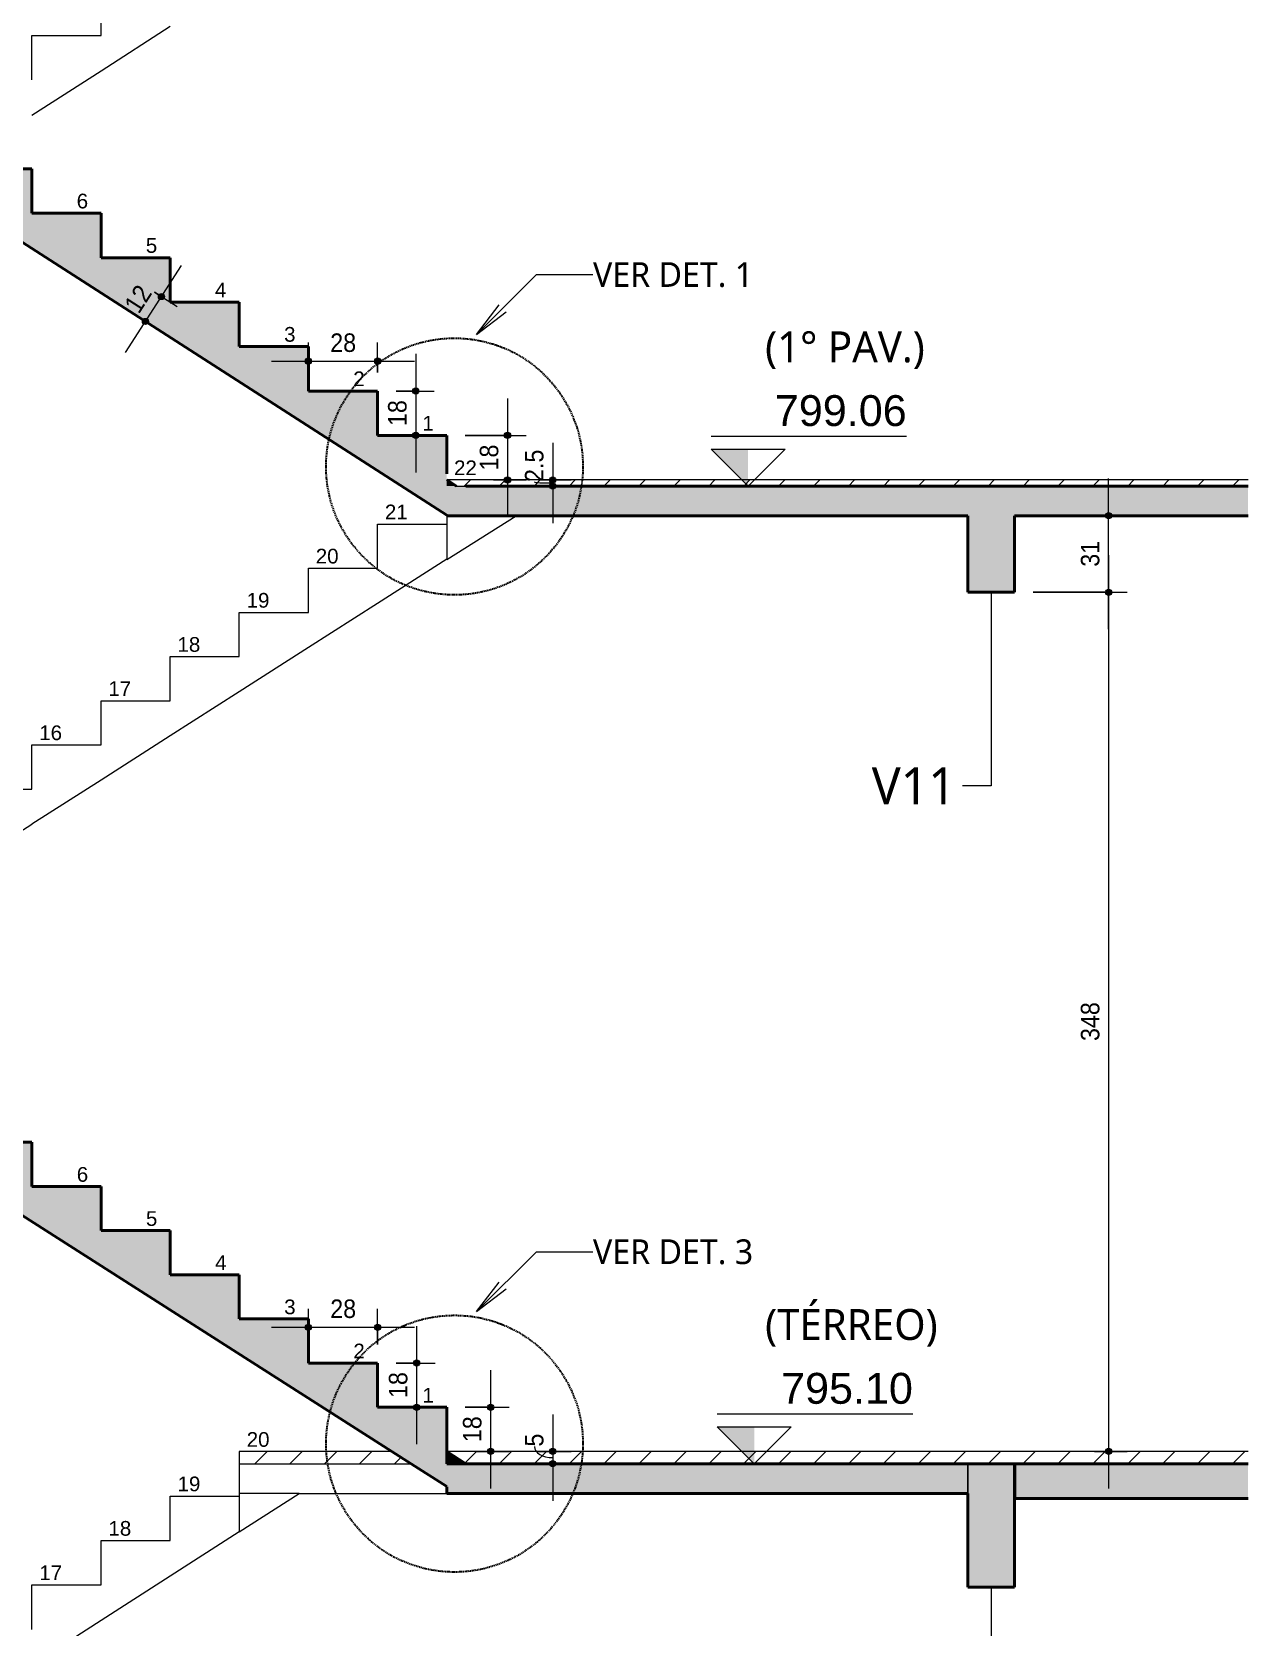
# Model space of a CAD drawing. Extents: x -875 to 3162, y 79010 to 88037.
# Drawn here: x 286 to 778, y 79444 to 80090 of the extents above; entities that cross this region are included whole.
import ezdxf

# ---------------------------------------------------------------- set-up
doc = ezdxf.new("R2010")
doc.units = 0
doc.linetypes.add('Hidden', pattern=[0.714375, 0.47625, -0.238125])
for name, color, linetype, lineweight in [('A-ANNO-DIMS', 7, 'Continuous', 9), ('A-ANNO-DIMS-50', 7, 'Continuous', 9), ('A-DETL-GENF', 7, 'Continuous', 18), ('A-DETL-MEDM', 7, 'Continuous', 50), ('A-DETL-THIN', 7, 'Continuous', 25), ('A-FLOR', 7, 'Continuous', 25), ('G-ANNO-DIMS', 7, 'Continuous', 9), ('G-ANNO-TEXT', 7, 'Continuous', 9), ('S-BEAM', 7, 'Continuous', 25), ('S-BEAM-IDEN', 7, 'Continuous', 9), ('S-STRS', 7, 'Continuous', 25), ('S-STRS-ANNO', 7, 'Continuous', 18)]:
    doc.layers.add(name, color=color, linetype=linetype, lineweight=lineweight)
doc.layers.add('A-DETL', color=7, linetype='Continuous', lineweight=18, true_color=0x00a600)
doc.styles.add('Arial', font='arial.ttf', dxfattribs={"height": 5.953125})
doc.styles.add('Arial_1', font='arial.ttf', dxfattribs={"width": 0.9, "height": 7.5})
doc.styles.add('Arial_2', font='arial.ttf', dxfattribs={"height": 12.5})
doc.styles.add('Gadugi', font='gadugi.ttf', dxfattribs={"height": 12.5})
doc.styles.add('Gadugi_1', font='gadugi.ttf', dxfattribs={"height": 15})
doc.styles.add('Gadugi_2', font='gadugi.ttf', dxfattribs={"height": 10})
doc.dimstyles.new('PED_1_5mm_ESQ', dxfattribs={"dimscale": 30.48, "dimtxt": 7.651945, "dimasz": 0.328084, "dimexe": 0.246063, "dimexo": 0.246063, "dimgap": 0.049213, "dimtad": 1, "dimdec": 1, "dimrnd": 0.5, "dimdsep": 46, "dimtxsty": 'Arial_1', "dimblk1": 'DOTSMALL', "dimblk2": 'DOTSMALL', "dimsah": 1, "dimcen": 0.09, "dimdle": 0.492126, "dimazin": 0, "dimtfac": 1, "dimtdec": 4, "dimtix": 1, "dimtmove": 0, "dimatfit": 3, "dimfxl": 1, "dimtvp": 1, "dimtolj": 1, "dimtzin": 0, "dimarcsym": 2})
doc.dimstyles.new('PED_1_5mm_ESQ_1', dxfattribs={"dimscale": 30.48, "dimtxt": 7.651945, "dimasz": 0.328084, "dimexe": 0.246063, "dimexo": 0.246063, "dimgap": 0.049213, "dimtad": 1, "dimdec": 1, "dimrnd": 0.5, "dimdsep": 46, "dimtxsty": 'Arial_1', "dimblk1": 'DOTSMALL', "dimblk2": 'DOTSMALL', "dimsah": 1, "dimcen": 0.09, "dimdle": 0.492126, "dimazin": 0, "dimtfac": 1, "dimtdec": 4, "dimtix": 1, "dimtmove": 1, "dimatfit": 3, "dimfxl": 1, "dimtvp": 1, "dimtolj": 1, "dimtzin": 0, "dimarcsym": 2})
pattern_1 = [(45, (401.335, 83523.502), (-7.071068, 7.071068), [])]

# ---------------------------------------------------------------- blocks, each defined once
blk = doc.blocks.new('PED_COMPL_ESC_TRIANGULO_CIMA_R00_2019 - 01-3741802-CT A 003 - CORTE D_1 ESCADA TÉRREO A 5PAV')
at = {"layer": 'S-BEAM', "true_color": 0xa6a6a6}
blk.add_hatch(color=253, dxfattribs=at).paths.add_polyline_path([(-407.99, 79906), (-407.98, 79906), (-411.88, 79908.5), (-411.87, 79906)], flags=0)
at = {"layer": 'S-BEAM', "lineweight": 50}
blk.add_line((-407.98, 79906), (-411.87, 79908.5), dxfattribs=at)
blk = doc.blocks.new('PED_COMPL_ESC_TRIANGULO_CIMA_R00_2019 - 01-3749494-CT A 003 - CORTE D_1 ESCADA TÉRREO A 5PAV')
at = {"layer": 'S-BEAM', "true_color": 0xa6a6a6}
blk.add_hatch(color=253, dxfattribs=at).paths.add_polyline_path([(-404.1, 79510), (-411.88, 79515), (-411.88, 79510)], flags=0)
at = {"layer": 'S-BEAM', "lineweight": 50}
for p, q in [((-404.07, 79510), (-411.88, 79515)), ((-411.88, 79515), (-411.88, 79510)), ((-411.88, 79510), (-404.1, 79510))]:
    blk.add_line(p, q, dxfattribs=at)
blk = doc.blocks.new('PED_COMPL_ESC_TRIANGULO_BAIXO_R00_2019 - 01-V3-CT A 003 - CORTE D_1 ESCADA TÉRREO A 5PAV')
at = {"layer": 'S-BEAM'}
for p, q in [((-411.88, 79894), (-411.88, 79876.2)), ((-411.88, 79876.2), (-383.77, 79894))]:
    blk.add_line(p, q, dxfattribs=at)
blk = doc.blocks.new('PED_COMPL_ESC_TRIANGULO_BAIXO_R00_2019 - 01-3750049-CT A 003 - CORTE D_1 ESCADA TÉRREO A 5PAV')
at = {"layer": 'S-BEAM'}
for p, q in [((-495.88, 79498), (-495.88, 79482.5)), ((-495.88, 79482.5), (-471.67, 79498)), ((-471.67, 79498), (-495.88, 79498))]:
    blk.add_line(p, q, dxfattribs=at)
blk = doc.blocks.new('Elevações de ponto - SIMBOLO DE NÍVEL-CORTE-2219088-CT A 003 - CORTE D_1 ESCADA TÉRREO A 5PAV')
at = {"layer": 'G-ANNO-DIMS'}
blk.add_hatch(color=256, dxfattribs=at).paths.add_polyline_path([(-288.29, 79165), (-288.29, 79150), (-303.29, 79165)], flags=0)
for p, q in [((-224.1, 79170.1), (-303.29, 79170.1)), ((-288.29, 79150), (-303.29, 79165)), ((-303.29, 79165), (-273.29, 79165)), ((-273.29, 79165), (-288.29, 79150))]:
    blk.add_line(p, q, dxfattribs=at)
blk = doc.blocks.new('DIMBLOCK74-CT A 003 - CORTE D_1 ESCADA TÉRREO A 5PAV')
at = {"layer": 'A-ANNO-DIMS-50', "transparency": 16777216}
h = blk.add_hatch(color=256, dxfattribs=at)
edge = h.paths.add_edge_path(flags=0)
edge.add_arc((471.46, 79532.89), 1.25, 0, 360)
h = blk.add_hatch(color=256, dxfattribs=at)
edge = h.paths.add_edge_path(flags=0)
edge.add_arc((471.46, 79515), 1.25, 0, 360)
for p, q in [((471.46, 79547.89), (471.46, 79500)), ((461.16, 79532.89), (478.96, 79532.89)), ((471.46, 79532.89), (461.16, 79532.89)), ((465.73, 79515), (478.96, 79515)), ((471.46, 79515), (465.73, 79515))]:
    blk.add_line(p, q, dxfattribs=at)
for centre in [(471.46, 79532.89), (471.46, 79515)]:
    blk.add_circle(centre, 1.25, dxfattribs=at)
at = {"layer": 'A-ANNO-DIMS-50', "color": 0, "transparency": 16777216, "insert": (460.22, 79518.77), "char_height": 7.5, "width": 12.4315, "attachment_point": 1, "rotation": 90, "line_spacing_factor": 0.941778, "style": 'Arial_1'}
blk.add_mtext('18', dxfattribs=at)
blk = doc.blocks.new('_DotSmall')
at = {"color": 0, "linetype": 'ByBlock', "const_width": 0.5}
blk.add_lwpolyline([(-0.0625, 0, 1), (0.0625, 0, 1)], format="xyb", close=True, dxfattribs=at)
blk = doc.blocks.new('DIMBLOCK75-CT A 003 - CORTE D_1 ESCADA TÉRREO A 5PAV')
at = {"layer": 'A-ANNO-DIMS-50', "transparency": 16777216}
h = blk.add_hatch(color=256, dxfattribs=at)
edge = h.paths.add_edge_path(flags=0)
edge.add_arc((496.58, 79515), 1.25, 0, 360)
h = blk.add_hatch(color=256, dxfattribs=at)
edge = h.paths.add_edge_path(flags=0)
edge.add_arc((496.58, 79510), 1.25, 0, 360)
for p, q in [((496.58, 79530), (496.58, 79495)), ((490.84, 79515), (504.08, 79515)), ((496.58, 79515), (490.84, 79515)), ((490.84, 79510), (504.08, 79510)), ((496.58, 79510), (490.84, 79510))]:
    blk.add_line(p, q, dxfattribs=at)
for centre in [(496.58, 79515), (496.58, 79510)]:
    blk.add_circle(centre, 1.25, dxfattribs=at)
blk.add_ellipse((496.58, 79516.97), major_axis=(7.39, 0), ratio=0.605191, start_param=3.141593, end_param=4.712389, dxfattribs=at)
at = {"layer": 'A-ANNO-DIMS-50', "color": 0, "transparency": 16777216, "insert": (485.34, 79516.97), "char_height": 7.5, "width": 6.2157, "attachment_point": 1, "rotation": 90, "line_spacing_factor": 0.941778, "style": 'Arial_1'}
blk.add_mtext('5', dxfattribs=at)
blk = doc.blocks.new('DIMBLOCK76-CT A 003 - CORTE D_1 ESCADA TÉRREO A 5PAV')
at = {"layer": 'A-ANNO-DIMS-50', "transparency": 16777216}
h = blk.add_hatch(color=256, dxfattribs=at)
edge = h.paths.add_edge_path(flags=0)
edge.add_arc((441.46, 79550.78), 1.25, 0, 360)
h = blk.add_hatch(color=256, dxfattribs=at)
edge = h.paths.add_edge_path(flags=0)
edge.add_arc((441.46, 79532.89), 1.25, 0, 360)
for p, q in [((441.46, 79565.78), (441.46, 79517.89)), ((433.16, 79550.78), (448.96, 79550.78)), ((441.46, 79550.78), (433.16, 79550.78)), ((435.73, 79532.89), (448.96, 79532.89)), ((441.46, 79532.89), (435.73, 79532.89))]:
    blk.add_line(p, q, dxfattribs=at)
for centre in [(441.46, 79550.78), (441.46, 79532.89)]:
    blk.add_circle(centre, 1.25, dxfattribs=at)
at = {"layer": 'A-ANNO-DIMS-50', "color": 0, "transparency": 16777216, "insert": (430.22, 79536.65), "char_height": 7.5, "width": 12.4315, "attachment_point": 1, "rotation": 90, "line_spacing_factor": 0.941778, "style": 'Arial_1'}
blk.add_mtext('18', dxfattribs=at)
blk = doc.blocks.new('DIMBLOCK77-CT A 003 - CORTE D_1 ESCADA TÉRREO A 5PAV')
at = {"layer": 'A-ANNO-DIMS-50', "transparency": 16777216}
h = blk.add_hatch(color=256, dxfattribs=at)
edge = h.paths.add_edge_path(flags=0)
edge.add_arc((397.66, 79565.32), 1.25, 0, 360)
h = blk.add_hatch(color=256, dxfattribs=at)
edge = h.paths.add_edge_path(flags=0)
edge.add_arc((425.66, 79565.32), 1.25, 0, 360)
for p, q in [((397.66, 79559.59), (397.66, 79572.82)), ((425.66, 79558.28), (425.66, 79572.82)), ((382.66, 79565.32), (440.66, 79565.32)), ((397.66, 79565.32), (397.66, 79559.59)), ((425.66, 79565.32), (425.66, 79558.28))]:
    blk.add_line(p, q, dxfattribs=at)
for centre in [(397.66, 79565.32), (425.66, 79565.32)]:
    blk.add_circle(centre, 1.25, dxfattribs=at)
at = {"layer": 'A-ANNO-DIMS-50', "color": 0, "transparency": 16777216, "insert": (406.48, 79576.56), "char_height": 7.5, "width": 12.4315, "attachment_point": 1, "line_spacing_factor": 0.941778, "style": 'Arial_1'}
blk.add_mtext('28', dxfattribs=at)
blk = doc.blocks.new('DIMBLOCK78-CT A 003 - CORTE D_1 ESCADA TÉRREO A 5PAV')
at = {"layer": 'A-ANNO-DIMS-50', "transparency": 16777216}
h = blk.add_hatch(color=256, dxfattribs=at)
edge = h.paths.add_edge_path(flags=0)
edge.add_arc((496.58, 79908.5), 1.25, 0, 360)
h = blk.add_hatch(color=256, dxfattribs=at)
edge = h.paths.add_edge_path(flags=0)
edge.add_arc((496.58, 79906), 1.25, 0, 360)
for p, q in [((496.58, 79923.5), (496.58, 79891)), ((490.84, 79908.5), (504.08, 79908.5)), ((496.58, 79908.5), (490.84, 79908.5)), ((490.84, 79906), (504.08, 79906)), ((496.58, 79906), (490.84, 79906))]:
    blk.add_line(p, q, dxfattribs=at)
for centre in [(496.58, 79908.5), (496.58, 79906)]:
    blk.add_circle(centre, 1.25, dxfattribs=at)
blk.add_ellipse((496.58, 79907.66), major_axis=(7.39, 0), ratio=0.05545, start_param=3.141593, end_param=4.712389, dxfattribs=at)
at = {"layer": 'A-ANNO-DIMS-50', "color": 0, "transparency": 16777216, "insert": (485.34, 79907.66), "char_height": 7.5, "width": 15.5393, "attachment_point": 1, "rotation": 90, "line_spacing_factor": 0.941778, "style": 'Arial_1'}
blk.add_mtext('2.5', dxfattribs=at)
blk = doc.blocks.new('DIMBLOCK79-CT A 003 - CORTE D_1 ESCADA TÉRREO A 5PAV')
at = {"layer": 'A-ANNO-DIMS-50', "transparency": 16777216}
h = blk.add_hatch(color=256, dxfattribs=at)
edge = h.paths.add_edge_path(flags=0)
edge.add_arc((478.28, 79926.5), 1.25, 0, 360)
h = blk.add_hatch(color=256, dxfattribs=at)
edge = h.paths.add_edge_path(flags=0)
edge.add_arc((478.28, 79908.5), 1.25, 0, 360)
for p, q in [((478.28, 79941.5), (478.28, 79893.5)), ((461.16, 79926.5), (485.78, 79926.5)), ((478.28, 79926.5), (461.16, 79926.5)), ((472.55, 79908.5), (485.78, 79908.5)), ((478.28, 79908.5), (472.55, 79908.5))]:
    blk.add_line(p, q, dxfattribs=at)
for centre in [(478.28, 79926.5), (478.28, 79908.5)]:
    blk.add_circle(centre, 1.25, dxfattribs=at)
at = {"layer": 'A-ANNO-DIMS-50', "color": 0, "transparency": 16777216, "insert": (467.04, 79912.32), "char_height": 7.5, "width": 12.4315, "attachment_point": 1, "rotation": 90, "line_spacing_factor": 0.941778, "style": 'Arial_1'}
blk.add_mtext('18', dxfattribs=at)
blk = doc.blocks.new('DIMBLOCK80-CT A 003 - CORTE D_1 ESCADA TÉRREO A 5PAV')
at = {"layer": 'A-ANNO-DIMS-50', "transparency": 16777216}
h = blk.add_hatch(color=256, dxfattribs=at)
edge = h.paths.add_edge_path(flags=0)
edge.add_arc((441.14, 79944.5), 1.25, 0, 360)
h = blk.add_hatch(color=256, dxfattribs=at)
edge = h.paths.add_edge_path(flags=0)
edge.add_arc((441.14, 79926.5), 1.25, 0, 360)
for p, q in [((441.14, 79959.5), (441.14, 79911.5)), ((433.16, 79944.5), (448.64, 79944.5)), ((441.14, 79944.5), (433.16, 79944.5)), ((435.4, 79926.5), (448.64, 79926.5)), ((441.14, 79926.5), (435.4, 79926.5))]:
    blk.add_line(p, q, dxfattribs=at)
for centre in [(441.14, 79944.5), (441.14, 79926.5)]:
    blk.add_circle(centre, 1.25, dxfattribs=at)
at = {"layer": 'A-ANNO-DIMS-50', "color": 0, "transparency": 16777216, "insert": (429.9, 79930.32), "char_height": 7.5, "width": 12.4315, "attachment_point": 1, "rotation": 90, "line_spacing_factor": 0.941778, "style": 'Arial_1'}
blk.add_mtext('18', dxfattribs=at)
blk = doc.blocks.new('DIMBLOCK81-CT A 003 - CORTE D_1 ESCADA TÉRREO A 5PAV')
at = {"layer": 'A-ANNO-DIMS-50', "transparency": 16777216}
h = blk.add_hatch(color=256, dxfattribs=at)
edge = h.paths.add_edge_path(flags=0)
edge.add_arc((397.66, 79956.59), 1.25, 0, 360)
h = blk.add_hatch(color=256, dxfattribs=at)
edge = h.paths.add_edge_path(flags=0)
edge.add_arc((425.66, 79956.59), 1.25, 0, 360)
for p, q in [((397.66, 79950.86), (397.66, 79964.09)), ((425.66, 79952), (425.66, 79964.09)), ((382.66, 79956.59), (440.66, 79956.59)), ((397.66, 79956.59), (397.66, 79950.86)), ((425.66, 79956.59), (425.66, 79952))]:
    blk.add_line(p, q, dxfattribs=at)
for centre in [(397.66, 79956.59), (425.66, 79956.59)]:
    blk.add_circle(centre, 1.25, dxfattribs=at)
at = {"layer": 'A-ANNO-DIMS-50', "color": 0, "transparency": 16777216, "insert": (406.48, 79967.83), "char_height": 7.5, "width": 12.4315, "attachment_point": 1, "line_spacing_factor": 0.941778, "style": 'Arial_1'}
blk.add_mtext('28', dxfattribs=at)
blk = doc.blocks.new('DIMBLOCK96-CT A 003 - CORTE D_1 ESCADA TÉRREO A 5PAV')
at = {"layer": 'A-ANNO-DIMS-50', "transparency": 16777216}
h = blk.add_hatch(color=256, dxfattribs=at)
edge = h.paths.add_edge_path(flags=0)
edge.add_arc((721.71, 79863), 1.25, 0, 360)
h = blk.add_hatch(color=256, dxfattribs=at)
edge = h.paths.add_edge_path(flags=0)
edge.add_arc((721.71, 79515), 1.25, 0, 360)
for p, q in [((721.71, 79878), (721.71, 79500)), ((691.16, 79863), (729.21, 79863)), ((721.71, 79863), (691.16, 79863)), ((715.98, 79515), (729.21, 79515)), ((721.71, 79515), (715.98, 79515))]:
    blk.add_line(p, q, dxfattribs=at)
for centre in [(721.71, 79863), (721.71, 79515)]:
    blk.add_circle(centre, 1.25, dxfattribs=at)
at = {"layer": 'A-ANNO-DIMS-50', "color": 0, "transparency": 16777216, "insert": (710.48, 79681.23), "char_height": 7.5, "width": 18.6472, "attachment_point": 1, "rotation": 90, "line_spacing_factor": 0.941778, "style": 'Arial_1'}
blk.add_mtext('348', dxfattribs=at)
blk = doc.blocks.new('DIMBLOCK97-CT A 003 - CORTE D_1 ESCADA TÉRREO A 5PAV')
at = {"layer": 'A-ANNO-DIMS-50', "transparency": 16777216}
h = blk.add_hatch(color=256, dxfattribs=at)
edge = h.paths.add_edge_path(flags=0)
edge.add_arc((721.71, 79894), 1.25, 0, 360)
h = blk.add_hatch(color=256, dxfattribs=at)
edge = h.paths.add_edge_path(flags=0)
edge.add_arc((721.71, 79863), 1.25, 0, 360)
for p, q in [((721.71, 79848), (721.71, 79909)), ((727.45, 79894), (714.21, 79894)), ((721.71, 79894), (727.45, 79894)), ((691.16, 79863), (729.21, 79863)), ((721.71, 79863), (691.16, 79863))]:
    blk.add_line(p, q, dxfattribs=at)
for centre in [(721.71, 79894), (721.71, 79863)]:
    blk.add_circle(centre, 1.25, dxfattribs=at)
at = {"layer": 'A-ANNO-DIMS-50', "color": 0, "transparency": 16777216, "insert": (710.48, 79873.32), "char_height": 7.5, "width": 12.4315, "attachment_point": 1, "rotation": 90, "line_spacing_factor": 0.941778, "style": 'Arial_1'}
blk.add_mtext('31', dxfattribs=at)
blk = doc.blocks.new('DIMBLOCK113-CT A 003 - CORTE D_1 ESCADA TÉRREO A 5PAV')
at = {"layer": 'A-ANNO-DIMS-50', "transparency": 16777216}
h = blk.add_hatch(color=256, dxfattribs=at)
edge = h.paths.add_edge_path(flags=0)
edge.add_arc((338.14, 79982.76), 1.25, 0, 360)
h = blk.add_hatch(color=256, dxfattribs=at)
edge = h.paths.add_edge_path(flags=0)
edge.add_arc((331.65, 79972.67), 1.25, 0, 360)
for p, q in [((323.54, 79960.05), (346.25, 79995.38)), ((335.35, 79984.56), (344.45, 79978.71)), ((338.14, 79982.76), (335.35, 79984.56)), ((336.47, 79969.57), (325.34, 79976.73)), ((331.65, 79972.67), (336.47, 79969.57))]:
    blk.add_line(p, q, dxfattribs=at)
for centre in [(338.14, 79982.76), (331.65, 79972.67)]:
    blk.add_circle(centre, 1.25, dxfattribs=at)
at = {"layer": 'A-ANNO-DIMS-50', "color": 0, "transparency": 16777216, "insert": (322.64, 79979.44), "char_height": 7.5, "width": 12.4315, "attachment_point": 1, "rotation": 57.26477, "line_spacing_factor": 0.941778, "style": 'Arial_1'}
blk.add_mtext('12', dxfattribs=at)

msp = doc.modelspace()

# ---------------------------------------------------------------- hatches: boundary and pattern name
at = {"layer": 'A-DETL-GENF', "true_color": 0x808080}
h = msp.add_hatch(dxfattribs=at)
h.set_pattern_fill('FP_1', color=8, style=0, pattern_type=2)
h.set_pattern_definition(pattern_1)
h.paths.add_polyline_path([(457.56, 79906), (778.22, 79906), (778.22, 79908.5), (453.67, 79908.5), (456.39, 79906.75)], flags=0)
h = msp.add_hatch(dxfattribs=at)
h.set_pattern_fill('FP_1', color=8, style=0, pattern_type=2)
h.set_pattern_definition(pattern_1)
h.paths.add_polyline_path([(457.56, 79906), (457.56, 79906), (457.56, 79906)], flags=0)
h = msp.add_hatch(dxfattribs=at)
h.set_pattern_fill('FP_1', color=8, style=0, pattern_type=2)
h.set_pattern_definition(pattern_1)
h.paths.add_polyline_path([(439.2, 79510), (431.37, 79515), (369.59, 79515), (369.59, 79510), (425.66, 79510)], flags=0)
h = msp.add_hatch(dxfattribs=at)
h.set_pattern_fill('FP_1', color=8, style=0, pattern_type=2)
h.set_pattern_definition(pattern_1)
h.paths.add_polyline_path([(683.69, 79510), (778.22, 79510), (778.22, 79515), (683.69, 79515)], flags=0)
h.paths.add_polyline_path([(683.69, 79510), (683.69, 79510), (683.66, 79515), (453.66, 79515), (461.49, 79510), (683.69, 79510)], flags=0)
h = msp.add_hatch(dxfattribs=at)
h.set_pattern_fill('FP_1', color=8, style=0, pattern_type=2)
h.set_pattern_definition(pattern_1)
h.paths.add_polyline_path([(461.44, 79510), (461.47, 79510), (461.44, 79510)], flags=0)
at = {"layer": 'A-FLOR', "true_color": 0xa6a6a6}
for points in [[(666.61, 79894), (666.61, 79906), (453.66, 79906), (453.66, 79894), (476.22, 79894)], [(778.22, 79894), (778.22, 79906), (683.66, 79906), (683.66, 79894)], [(456.75, 79498), (664.66, 79498), (664.66, 79510), (453.66, 79510), (453.66, 79498), (456.07, 79498)], [(778.22, 79496), (778.22, 79510), (683.69, 79510), (683.69, 79496)]]:
    msp.add_hatch(color=253, dxfattribs=at).paths.add_polyline_path(points, flags=0)
at = {"layer": 'S-BEAM', "true_color": 0xa6a6a6}
for points in [[(683.66, 79863), (683.66, 79906), (666.61, 79906), (666.61, 79894), (664.66, 79894), (664.66, 79863), (666.61, 79863)], [(683.66, 79460), (683.66, 79510), (664.66, 79510), (664.66, 79460)]]:
    msp.add_hatch(color=253, dxfattribs=at).paths.add_polyline_path(points, flags=0)
at = {"layer": 'S-STRS', "true_color": 0xa6a6a6}
for points in [[(453.66, 79894.23), (453.66, 79926.5), (425.66, 79926.5), (425.66, 79944.5), (397.66, 79944.5), (397.66, 79962.5), (369.66, 79962.5), (369.66, 79980.5), (341.66, 79980.5), (341.66, 79998.5), (313.66, 79998.5), (313.66, 80016.5), (285.66, 80016.5), (285.66, 80034.5), (257.66, 80034.5), (257.66, 80020.23), (384.49, 79938.7)], [(453.66, 79500.76), (453.66, 79532.89), (425.66, 79532.89), (425.66, 79550.78), (397.66, 79550.78), (397.66, 79568.66), (369.66, 79568.66), (369.66, 79586.55), (341.66, 79586.55), (341.66, 79604.43), (313.66, 79604.43), (313.66, 79622.32), (285.66, 79622.32), (285.66, 79640.21), (257.66, 79640.21), (257.66, 79658.09), (229.66, 79658.09), (229.66, 79675.98), (201.66, 79675.98), (201.66, 79693.87), (173.66, 79693.87), (173.66, 79679.63), (439.2, 79510)]]:
    msp.add_hatch(color=253, dxfattribs=at).paths.add_polyline_path(points, flags=0)

# ---------------------------------------------------------------- linework, layer by layer
at = {"layer": 'A-DETL', "color": 7}
for p, q in [((778.22, 79908.5), (453.67, 79908.5)), ((453.67, 79908.5), (457.56, 79906)), ((457.56, 79906), (778.22, 79906)), ((431.37, 79515), (369.59, 79515)), ((369.59, 79515), (369.59, 79510)), ((439.2, 79510), (431.37, 79515)), ((778.22, 79515), (453.66, 79515)), ((453.66, 79515), (461.44, 79510)), ((369.59, 79510), (439.2, 79510)), ((461.44, 79510), (778.22, 79510))]:
    msp.add_line(p, q, dxfattribs=at)
at = {"layer": 'A-DETL', "color": 1, "linetype": 'Hidden', "lineweight": 35, "true_color": 0xff0000}
for centre in [(456.81, 79913.91), (456.81, 79518.15)]:
    msp.add_circle(centre, 52, dxfattribs=at)
at = {"layer": 'A-DETL-MEDM'}
for p, q in [((453.66, 79926.5), (453.66, 79911)), ((461.44, 79906), (666.61, 79906)), ((453.66, 79533), (453.66, 79515)), ((461.44, 79510), (664.66, 79510)), ((453.66, 79500.74), (453.66, 79498)), ((683.66, 79460), (683.66, 79498))]:
    msp.add_line(p, q, dxfattribs=at)
at = {"layer": 'A-DETL-THIN'}
msp.add_line((393.41, 79498), (453.66, 79498), dxfattribs=at)
at = {"layer": 'A-FLOR', "lineweight": 50}
for p, q in [((778.22, 79906), (683.66, 79906)), ((453.66, 79894), (664.66, 79894)), ((683.66, 79894), (778.22, 79894)), ((778.22, 79510), (683.69, 79510)), ((683.69, 79510), (683.69, 79496)), ((453.66, 79498), (664.66, 79498)), ((683.69, 79496), (778.22, 79496))]:
    msp.add_line(p, q, dxfattribs=at)
at = {"layer": 'A-FLOR'}
for p, q in [((369.66, 79510), (369.66, 79498)), ((369.66, 79510), (439.19, 79510)), ((664.66, 79498), (664.66, 79510)), ((683.69, 79510), (683.69, 79510))]:
    msp.add_line(p, q, dxfattribs=at)
at = {"layer": 'G-ANNO-TEXT'}
for p, q in [((465.7, 79967.38), (490.05, 79991.67)), ((490.05, 79991.67), (512.9, 79991.67)), ((465.7, 79967.38), (474.92, 79979.37)), ((465.7, 79967.38), (477.71, 79976.58)), ((465.7, 79571.62), (490.05, 79595.9)), ((490.05, 79595.9), (512.9, 79595.9)), ((465.7, 79571.62), (474.92, 79583.61)), ((465.7, 79571.62), (477.71, 79580.81))]:
    msp.add_line(p, q, dxfattribs=at)
at = {"layer": 'S-BEAM', "lineweight": 50}
for p, q in [((683.66, 79906), (666.61, 79906)), ((664.66, 79894), (664.66, 79863)), ((683.66, 79863), (683.66, 79894)), ((664.66, 79863), (683.66, 79863)), ((683.66, 79510), (664.66, 79510)), ((683.66, 79460), (683.66, 79510)), ((664.66, 79498), (664.66, 79460)), ((664.66, 79460), (683.66, 79460))]:
    msp.add_line(p, q, dxfattribs=at)
at = {"layer": 'S-BEAM'}
msp.add_line((664.66, 79510), (664.66, 79498), dxfattribs=at)
at = {"layer": 'S-BEAM-IDEN'}
for p, q in [((674.16, 79863), (674.16, 79784.53)), ((674.16, 79784.53), (662.51, 79784.53)), ((674.16, 79460), (674.16, 79391.53))]:
    msp.add_line(p, q, dxfattribs=at)
at = {"layer": 'S-STRS'}
for p, q in [((313.66, 80088.5), (313.66, 80106.5)), ((285.66, 80088.5), (313.66, 80088.5)), ((285.66, 80070.5), (285.66, 80088.5)), ((313.66, 80074.23), (341.66, 80092.23)), ((285.66, 80056.23), (313.66, 80074.23)), ((425.66, 79890.61), (453.66, 79890.61)), ((425.66, 79872.73), (425.66, 79890.61)), ((453.66, 79876.37), (425.66, 79858.49)), ((397.66, 79872.73), (425.66, 79872.73)), ((397.66, 79854.84), (397.66, 79872.73)), ((425.66, 79858.49), (397.66, 79840.6)), ((369.66, 79854.84), (397.66, 79854.84)), ((369.66, 79836.96), (369.66, 79854.84)), ((341.66, 79836.96), (369.66, 79836.96)), ((341.66, 79819.07), (341.66, 79836.96)), ((397.66, 79840.6), (369.66, 79822.72)), ((313.66, 79819.07), (341.66, 79819.07)), ((313.66, 79801.18), (313.66, 79819.07)), ((369.66, 79822.72), (341.66, 79804.83)), ((341.66, 79804.83), (313.66, 79786.94)), ((285.66, 79801.18), (313.66, 79801.18)), ((285.66, 79783.3), (285.66, 79801.18)), ((313.66, 79786.94), (285.66, 79769.06)), ((257.66, 79783.3), (285.66, 79783.3)), ((257.66, 79751.17), (285.66, 79769.06)), ((341.66, 79496.91), (369.66, 79496.91)), ((341.66, 79478.91), (341.66, 79496.91)), ((341.66, 79464.65), (369.66, 79482.64)), ((313.66, 79478.91), (341.66, 79478.91)), ((313.66, 79460.92), (313.66, 79478.91)), ((313.66, 79446.65), (341.66, 79464.65)), ((285.66, 79460.92), (313.66, 79460.92)), ((285.66, 79442.92), (285.66, 79460.92)), ((285.66, 79428.66), (313.66, 79446.65))]:
    msp.add_line(p, q, dxfattribs=at)
at = {"layer": 'S-STRS', "lineweight": 50}
for p, q in [((285.66, 80034.5), (257.66, 80034.5)), ((285.66, 80016.5), (285.66, 80034.5)), ((257.66, 80020.23), (453.66, 79894.23)), ((313.66, 80016.5), (285.66, 80016.5)), ((313.66, 79998.5), (313.66, 80016.5)), ((341.66, 79998.5), (313.66, 79998.5)), ((341.66, 79980.5), (341.66, 79998.5)), ((369.66, 79980.5), (341.66, 79980.5)), ((369.66, 79962.5), (369.66, 79980.5)), ((397.66, 79962.5), (369.66, 79962.5)), ((397.66, 79944.5), (397.66, 79962.5)), ((425.66, 79944.5), (397.66, 79944.5)), ((425.66, 79926.5), (425.66, 79944.5)), ((453.66, 79926.5), (425.66, 79926.5)), ((173.66, 79679.63), (431.37, 79515)), ((285.66, 79640.21), (257.66, 79640.21)), ((285.66, 79622.32), (285.66, 79640.21)), ((313.66, 79622.32), (285.66, 79622.32)), ((313.66, 79604.43), (313.66, 79622.32)), ((341.66, 79604.43), (313.66, 79604.43)), ((341.66, 79586.55), (341.66, 79604.43)), ((369.66, 79586.55), (341.66, 79586.55)), ((369.66, 79568.66), (369.66, 79586.55)), ((397.66, 79568.66), (369.66, 79568.66)), ((397.66, 79550.78), (397.66, 79568.66)), ((425.66, 79550.78), (397.66, 79550.78)), ((425.66, 79532.89), (425.66, 79550.78)), ((453.66, 79532.89), (425.66, 79532.89)), ((431.37, 79515), (439.2, 79510)), ((439.2, 79510), (453.66, 79500.76))]:
    msp.add_line(p, q, dxfattribs=at)

# ---------------------------------------------------------------- block references
at = {"layer": 'G-ANNO-DIMS'}
for p in [(863.99, 756), (866.51, 360)]:
    msp.add_blockref('Elevações de ponto - SIMBOLO DE NÍVEL-CORTE-2219088-CT A 003 - CORTE D_1 ESCADA TÉRREO A 5PAV', p, dxfattribs=at)
at = {"layer": 'S-BEAM'}
for name in ['PED_COMPL_ESC_TRIANGULO_CIMA_R00_2019 - 01-3741802-CT A 003 - CORTE D_1 ESCADA TÉRREO A 5PAV', 'PED_COMPL_ESC_TRIANGULO_BAIXO_R00_2019 - 01-V3-CT A 003 - CORTE D_1 ESCADA TÉRREO A 5PAV', 'PED_COMPL_ESC_TRIANGULO_CIMA_R00_2019 - 01-3749494-CT A 003 - CORTE D_1 ESCADA TÉRREO A 5PAV', 'PED_COMPL_ESC_TRIANGULO_BAIXO_R00_2019 - 01-3750049-CT A 003 - CORTE D_1 ESCADA TÉRREO A 5PAV']:
    msp.add_blockref(name, (865.54, 0), dxfattribs=at)

# ---------------------------------------------------------------- texts
at = {"layer": 'G-ANNO-DIMS', "char_height": 12.5, "width": 63.9697, "attachment_point": 1, "line_spacing_factor": 0.941778, "style": 'Arial_2'}
for s, insert in [('799.06', (586.54, 79942.82)), ('795.10', (589.07, 79546.82))]:
    msp.add_mtext(s, dxfattribs=dict(at, insert=insert))
at = {"layer": 'G-ANNO-TEXT', "attachment_point": 1}
for s, insert, char_height, width, style in [('VER DET. 1', (512.9, 79996.67), 10, 82.5738, 'Gadugi_2'), ('(1° PAV.)', (582.61, 79968.66), 12.5, 81.7721, 'Gadugi'), ('VER DET. 3', (512.9, 79600.9), 10, 82.5738, 'Gadugi_2'), ('(TÉRREO)', (582.61, 79572.67), 12.5, 87.3839, 'Gadugi')]:
    msp.add_mtext(s, dxfattribs=dict(at, insert=insert, char_height=char_height, width=width, style=style))
at = {"layer": 'S-BEAM-IDEN', "insert": (625.81, 79792.08), "char_height": 15, "width": 44.0928, "attachment_point": 1, "style": 'Gadugi_1'}
msp.add_mtext('V11', dxfattribs=at)
at = {"layer": 'S-STRS-ANNO', "attachment_point": 1, "line_spacing_factor": 0.941778, "style": 'Arial'}
for s, insert, char_height, width in [('6', (303.8, 80024.42), 5.95, 5.4944), ('5', (331.8, 80006.42), 5.95, 5.4944), ('4', (359.8, 79988.42), 5.95, 5.4944), ('3', (387.8, 79970.42), 5.95, 5.4944), ('2', (415.8, 79952.42), 5.95, 5.4944), ('1', (443.8, 79934.42), 5.95, 5.4944), ('22', (456.62, 79916.37), 5.953, 10.9888), ('21', (428.62, 79898.48), 5.953, 10.9888), ('20', (400.62, 79880.6), 5.953, 10.9888), ('19', (372.62, 79862.71), 5.953, 10.9888), ('18', (344.62, 79844.83), 5.953, 10.9888), ('17', (316.62, 79826.94), 5.953, 10.9888), ('16', (288.62, 79809.05), 5.953, 10.9888), ('6', (303.84, 79630.19), 5.95, 5.4944), ('5', (331.84, 79612.31), 5.95, 5.4944), ('4', (359.84, 79594.42), 5.95, 5.4944), ('3', (387.84, 79576.53), 5.95, 5.4944), ('2', (415.84, 79558.65), 5.95, 5.4944), ('1', (443.84, 79540.76), 5.95, 5.4944), ('20', (372.65, 79522.83), 5.953, 10.9888), ('19', (344.65, 79504.83), 5.953, 10.9888), ('18', (316.65, 79486.83), 5.953, 10.9888), ('17', (288.65, 79468.84), 5.953, 10.9888)]:
    msp.add_mtext(s, dxfattribs=dict(at, insert=insert, char_height=char_height, width=width))

# ---------------------------------------------------------------- dimensions: what is measured, and where the dimension line sits
at = {"layer": 'A-ANNO-DIMS'}
for base, p1, p2, angle, override, picture, middle in [((338.14, 79982.76), (330.17, 79973.63), (341.66, 79980.5), 57.26477, {"dimpost": '<>', "dimfxl": 13.39611}, 'DIMBLOCK113-CT A 003 - CORTE D_1 ESCADA TÉRREO A 5PAV', (330.47, 79980.56)), ((441.14, 79926.5), (425.66, 79944.5), (442.9, 79926.5), 90, {"dimpost": '<>', "dimfxl": 24.92376}, 'DIMBLOCK80-CT A 003 - CORTE D_1 ESCADA TÉRREO A 5PAV', (435.81, 79935.5)), ((478.28, 79908.5), (453.66, 79926.5), (480.05, 79908.5), 90, {"dimpost": '<>', "dimfxl": 31.939724}, 'DIMBLOCK79-CT A 003 - CORTE D_1 ESCADA TÉRREO A 5PAV', (472.95, 79917.5)), ((721.71, 79894), (683.66, 79863), (719.95, 79894), 90, {"dimpost": '<>', "dimfxl": 47.722421}, 'DIMBLOCK97-CT A 003 - CORTE D_1 ESCADA TÉRREO A 5PAV', (716.38, 79878.5)), ((721.71, 79515), (683.66, 79863), (723.48, 79515), 90, {"dimpost": '<>', "dimfxl": 350.266616}, 'DIMBLOCK96-CT A 003 - CORTE D_1 ESCADA TÉRREO A 5PAV', (716.38, 79689)), ((441.46, 79532.89), (425.66, 79550.78), (443.23, 79532.89), 90, {"dimpost": '<>', "dimfxl": 25.06782}, 'DIMBLOCK76-CT A 003 - CORTE D_1 ESCADA TÉRREO A 5PAV', (436.13, 79541.83)), ((471.46, 79515), (453.66, 79532.89), (473.23, 79515), 90, {"dimpost": '<>', "dimfxl": 26.507546}, 'DIMBLOCK74-CT A 003 - CORTE D_1 ESCADA TÉRREO A 5PAV', (466.13, 79523.95))]:
    dim = msp.add_linear_dim(base=base, p1=p1, p2=p2, angle=angle, dimstyle='PED_1_5mm_ESQ', override=override, dxfattribs=at)
    dim.commit()
    dim.dimension.update_dxf_attribs({"geometry": picture, "text_midpoint": middle})
for base, p1, p2, override, picture, middle in [((425.66, 79956.59), (397.66, 79958.36), (425.66, 79944.5), {"dimpost": '<>', "dimfxl": 31.242541}, 'DIMBLOCK81-CT A 003 - CORTE D_1 ESCADA TÉRREO A 5PAV', (411.66, 79961.92)), ((425.66, 79565.32), (397.66, 79567.09), (425.66, 79550.78), {"dimpost": '<>', "dimfxl": 32.405741}, 'DIMBLOCK77-CT A 003 - CORTE D_1 ESCADA TÉRREO A 5PAV', (411.66, 79570.65))]:
    dim = msp.add_linear_dim(base=base, p1=p1, p2=p2, dimstyle='PED_1_5mm_ESQ', override=override, dxfattribs=at)
    dim.commit()
    dim.dimension.update_dxf_attribs({"geometry": picture, "text_midpoint": middle})
for base, p1, p2, override, picture, middle in [((496.58, 79906), (498.34, 79908.5), (498.34, 79906), {"dimpost": '<>', "dimfxl": 2.5}, 'DIMBLOCK78-CT A 003 - CORTE D_1 ESCADA TÉRREO A 5PAV', (490.34, 79915.43)), ((496.58, 79510), (498.34, 79515), (498.34, 79510), {"dimpost": '<>', "dimfxl": 5}, 'DIMBLOCK75-CT A 003 - CORTE D_1 ESCADA TÉRREO A 5PAV', (490.34, 79520.08))]:
    dim = msp.add_linear_dim(base=base, p1=p1, p2=p2, angle=90, dimstyle='PED_1_5mm_ESQ_1', override=override, dxfattribs=at)
    dim.commit()
    dim.dimension.update_dxf_attribs({"geometry": picture, "text_midpoint": middle, "dimtype": 160, "text_rotation": 90})

doc.saveas('drawing.dxf')
